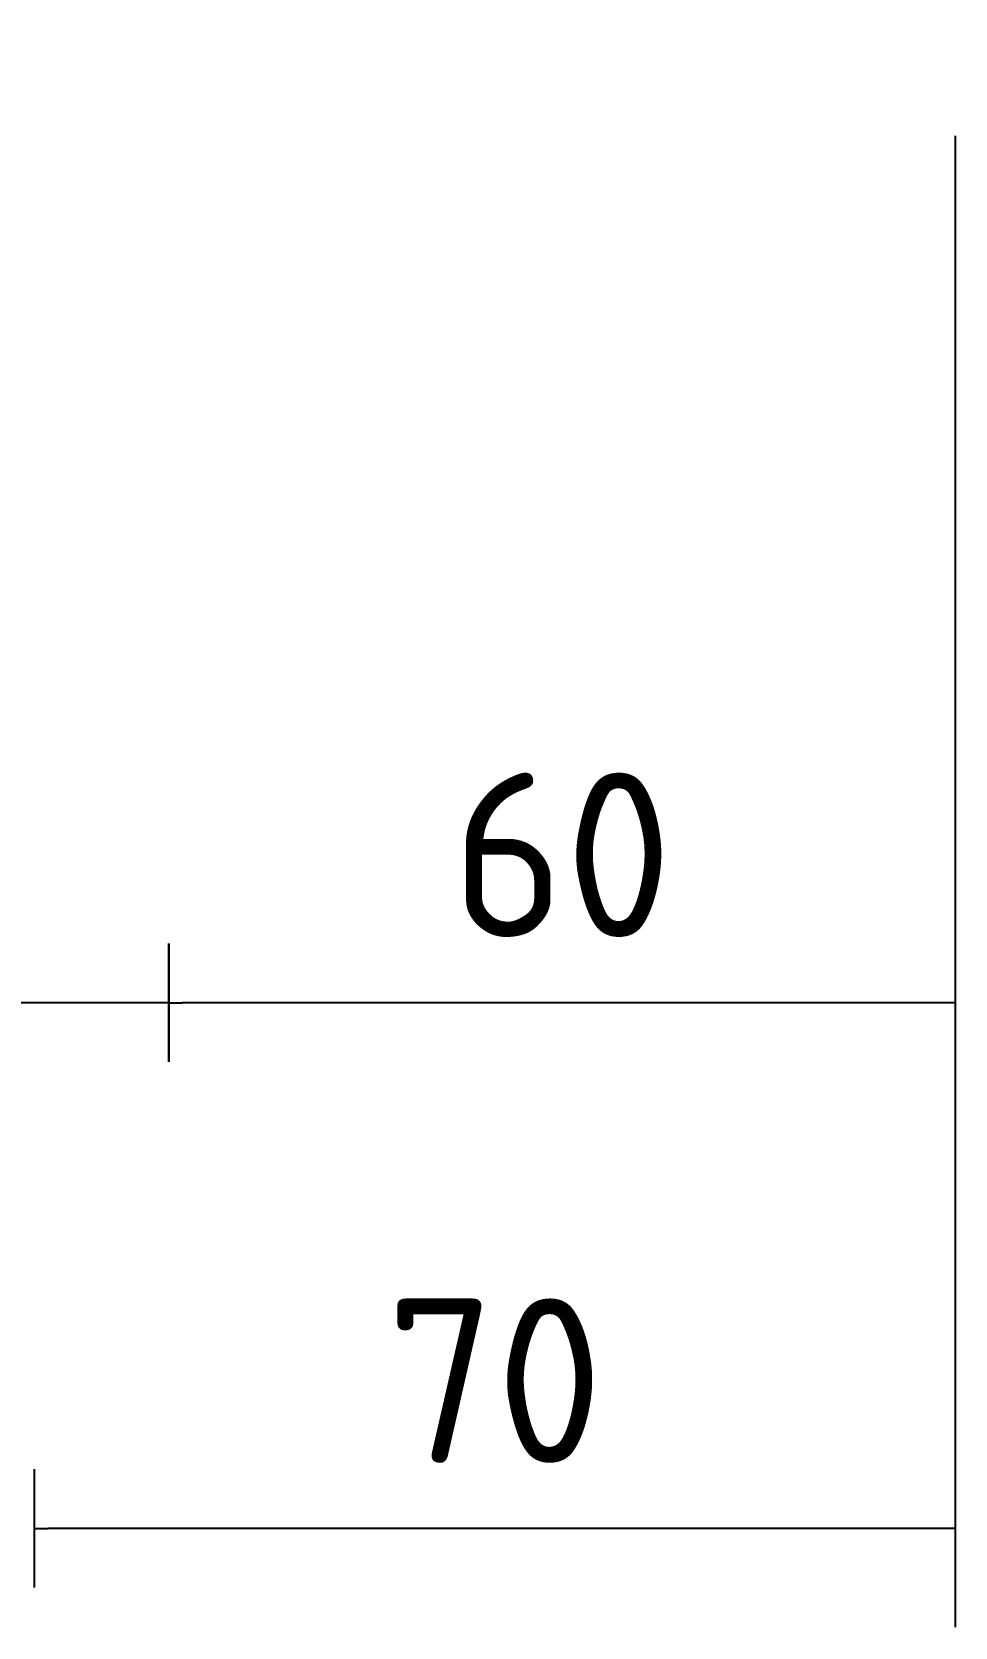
# Model space of a CAD drawing. Header units: millimetres. Extents: x 0 to 420, y 0 to 297.
# Drawn here: x 268.8 to 282.84, y 148.23 to 172.5 of the extents above; entities that cross this region are included whole.
import ezdxf

# ---------------------------------------------------------------- set-up
doc = ezdxf.new("R2010")
doc.units = ezdxf.units.MM
doc.header["$MEASUREMENT"] = 0
doc.layers.get('DEFPOINTS').update_dxf_attribs({"true_color": 0x165788})
doc.layers.add('T25', color=1, linetype='Continuous')
doc.styles.add('iso', font='iso3098b.shx')
doc.dimstyles.new('signsdim', dxfattribs={"dimtxt": 2.5, "dimasz": 0.2, "dimexe": 1.5, "dimexo": 2, "dimgap": 1, "dimtad": 1, "dimlfac": 5, "dimrnd": 1, "dimtxsty": 'iso', "dimblk": 'sgndim', "dimcen": 2.5, "dimse2": 1, "dimadec": 0, "dimazin": 0, "dimtfac": 1, "dimtix": 1, "dimtmove": 0, "dimatfit": 3, "dimfxl": 1, "dimarcsym": 0})

# ---------------------------------------------------------------- blocks, each defined once
blk = doc.blocks.new('sgndim')
for p, q in [((0, 4.5), (0, -4.5)), ((0, 0), (-1, 0))]:
    blk.add_line(p, q)
blk = doc.blocks.new('*D42')
at = {"layer": 'DEFPOINTS', "color": 0, "transparency": 16777216}
for p in [(268.842, 172.919), (282.842, 172.919), (268.842, 149.728)]:
    blk.add_point(p, dxfattribs=at)
at = {"layer": 'T25', "color": 0, "lineweight": -2, "transparency": 16777216}
for p, q in [((282.842, 170.919), (282.842, 148.228)), ((282.642, 149.728), (269.042, 149.728))]:
    blk.add_line(p, q, dxfattribs=at)
at = {"layer": 'T25', "color": 0, "lineweight": -2, "transparency": 16777216, "xscale": 0.2, "yscale": 0.2, "zscale": 0.2, "rotation": 180}
blk.add_blockref('sgndim', (268.842, 149.728), dxfattribs=at)
at = {"layer": 'T25', "color": 0, "lineweight": -2, "transparency": 16777216, "xscale": 0.2, "yscale": 0.2, "zscale": 0.2}
blk.add_blockref('sgndim', (282.842, 149.728), dxfattribs=at)
at = {"layer": 'T25', "color": 0, "transparency": 16777216, "insert": (275.842, 151.978), "char_height": 2.5, "attachment_point": 5, "style": 'iso'}
blk.add_mtext('70', dxfattribs=at)
blk = doc.blocks.new('*D44')
at = {"layer": 'DEFPOINTS', "color": 0, "transparency": 16777216}
for p in [(234.8, 183.259), (270.885, 183.259), (234.8, 157.728)]:
    blk.add_point(p, dxfattribs=at)
at = {"layer": 'T25', "color": 0, "lineweight": -2, "transparency": 16777216}
blk.add_line((270.685, 157.728), (235, 157.728), dxfattribs=at)
at = {"layer": 'T25', "color": 0, "lineweight": -2, "transparency": 16777216, "xscale": 0.2, "yscale": 0.2, "zscale": 0.2, "rotation": 180}
blk.add_blockref('sgndim', (234.8, 157.728), dxfattribs=at)
at = {"layer": 'T25', "color": 0, "lineweight": -2, "transparency": 16777216, "xscale": 0.2, "yscale": 0.2, "zscale": 0.2}
blk.add_blockref('sgndim', (270.885, 157.728), dxfattribs=at)
at = {"layer": 'T25', "color": 0, "transparency": 16777216, "insert": (252.842, 159.978), "char_height": 2.5, "attachment_point": 5, "style": 'iso'}
blk.add_mtext('180', dxfattribs=at)
blk = doc.blocks.new('*D45')
at = {"layer": 'DEFPOINTS', "color": 0, "transparency": 16777216}
for p in [(270.885, 166.973), (282.842, 166.973), (270.885, 157.728)]:
    blk.add_point(p, dxfattribs=at)
at = {"layer": 'T25', "color": 0, "lineweight": -2, "transparency": 16777216}
for p, q in [((282.842, 164.973), (282.842, 156.228)), ((282.642, 157.728), (271.085, 157.728))]:
    blk.add_line(p, q, dxfattribs=at)
at = {"layer": 'T25', "color": 0, "lineweight": -2, "transparency": 16777216, "xscale": 0.2, "yscale": 0.2, "zscale": 0.2, "rotation": 180}
blk.add_blockref('sgndim', (270.885, 157.728), dxfattribs=at)
at = {"layer": 'T25', "color": 0, "lineweight": -2, "transparency": 16777216, "xscale": 0.2, "yscale": 0.2, "zscale": 0.2}
blk.add_blockref('sgndim', (282.842, 157.728), dxfattribs=at)
at = {"layer": 'T25', "color": 0, "transparency": 16777216, "insert": (276.864, 159.978), "char_height": 2.5, "attachment_point": 5, "style": 'iso'}
blk.add_mtext('60', dxfattribs=at)

msp = doc.modelspace()

# ---------------------------------------------------------------- dimensions: what is measured, and where the dimension line sits
at = {"layer": 'T25'}
dim = msp.add_linear_dim(base=(234.8003, 157.7275), p1=(270.8846, 183.2589), p2=(234.8003, 183.2589), angle=180, dimstyle='signsdim', override={"dimse1": 1}, dxfattribs=at)
dim.commit()
dim.dimension.update_dxf_attribs({"geometry": '*D44', "text_midpoint": (252.8425, 159.9775)})
for base, p1, p2, picture, middle in [((268.8425, 149.7275), (282.8425, 172.9187), (268.8425, 172.9187), '*D42', (275.8425, 151.9775)), ((270.8846, 157.7275), (282.8425, 166.9733), (270.8846, 166.9733), '*D45', (276.8635, 159.9775))]:
    dim = msp.add_linear_dim(base=base, p1=p1, p2=p2, angle=180, dimstyle='signsdim', dxfattribs=at)
    dim.commit()
    dim.dimension.update_dxf_attribs({"geometry": picture, "text_midpoint": middle})

doc.saveas('drawing.dxf')
